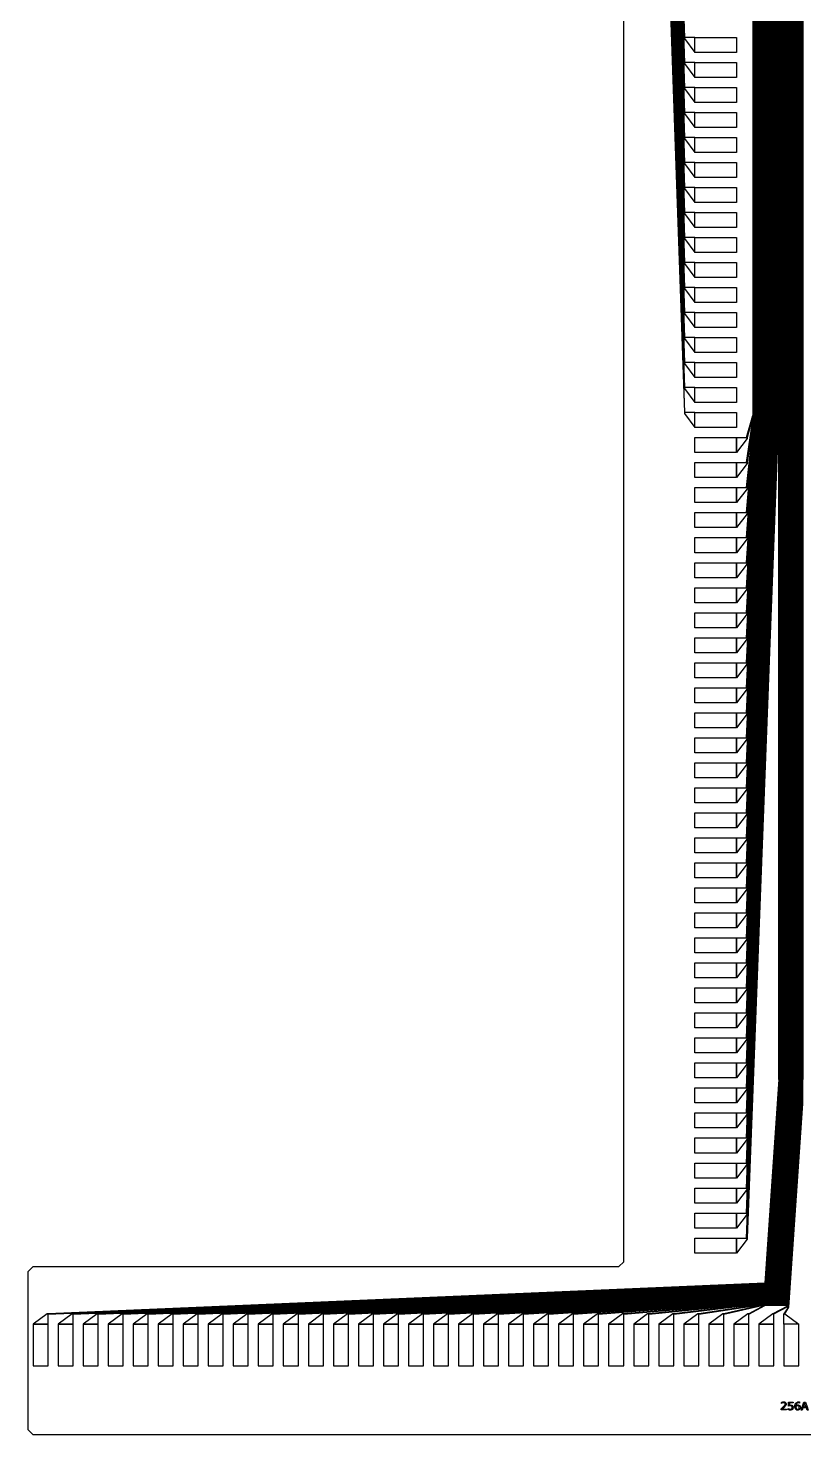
# Model space of a CAD drawing. Header units: inches. Extents: x 115980 to 170179, y 57000 to 74333.
# Drawn here: x 163880 to 167029, y 57200 to 62914 of the extents above; entities that cross this region are included whole.
import ezdxf

# ---------------------------------------------------------------- set-up
doc = ezdxf.new("R2010")
doc.units = ezdxf.units.IN
doc.header["$MEASUREMENT"] = 0
for name, color, linetype in [('metal', 221, 'Continuous'), ('nitride window', 40, 'Continuous'), ('profile', 140, 'Continuous')]:
    doc.layers.add(name, color=color, linetype=linetype)

msp = doc.modelspace()

# ---------------------------------------------------------------- linework, layer by layer
at = {"layer": 'metal'}
for points in [[(166822.2, 61340.5), (166823.8, 61340.5), (166823.8, 67943.1), (166822.2, 67943.1)], [(166825.4, 61340.5), (166827, 61340.5), (166827, 67943.1), (166825.4, 67943.1)], [(166828.6, 61340.5), (166830.2, 61340.5), (166830.2, 67943.1), (166828.6, 67943.1)], [(166831.8, 61340.5), (166833.4, 61340.5), (166833.4, 67943.1), (166831.8, 67943.1)], [(166835, 61340.5), (166836.6, 61340.5), (166836.6, 67943.1), (166835, 67943.1)], [(166838.2, 61340.5), (166839.8, 61340.5), (166839.8, 67943.1), (166838.2, 67943.1)], [(166841.4, 61340.5), (166843, 61340.5), (166843, 67943.1), (166841.4, 67943.1)], [(166844.6, 61340.5), (166846.2, 61340.5), (166846.2, 67943.1), (166844.6, 67943.1)], [(166847.8, 61340.5), (166849.4, 61340.5), (166849.4, 67943.1), (166847.8, 67943.1)], [(166851, 61340.5), (166852.6, 61340.5), (166852.6, 67943.1), (166851, 67943.1)], [(166854.2, 61340.5), (166855.8, 61340.5), (166855.8, 67943.1), (166854.2, 67943.1)], [(166857.4, 61340.5), (166859, 61340.5), (166859, 67943.1), (166857.4, 67943.1)], [(166860.6, 61340.5), (166862.2, 61340.5), (166862.2, 67943.1), (166860.6, 67943.1)], [(166863.8, 61340.5), (166865.4, 61340.5), (166865.4, 67943.1), (166863.8, 67943.1)], [(166867, 61340.5), (166868.6, 61340.5), (166868.6, 67943.1), (166867, 67943.1)], [(166870.2, 61340.5), (166871.8, 61340.5), (166871.8, 67943.1), (166870.2, 67943.1)], [(166873.4, 61340.5), (166875, 61340.5), (166875, 67943.1), (166873.4, 67943.1)], [(166876.6, 61340.5), (166878.2, 61340.5), (166878.2, 67943.1), (166876.6, 67943.1)], [(166879.8, 61340.5), (166881.4, 61340.5), (166881.4, 67943.1), (166879.8, 67943.1)], [(166883, 61340.5), (166884.6, 61340.5), (166884.6, 67943.1), (166883, 67943.1)], [(166886.2, 61340.5), (166887.8, 61340.5), (166887.8, 67943.1), (166886.2, 67943.1)], [(166889.4, 61340.5), (166891, 61340.5), (166891, 67943.1), (166889.4, 67943.1)], [(166892.6, 61340.5), (166894.2, 61340.5), (166894.2, 67943.1), (166892.6, 67943.1)], [(166895.8, 61340.5), (166897.4, 61340.5), (166897.4, 67943.1), (166895.8, 67943.1)], [(166899, 61340.5), (166900.6, 61340.5), (166900.6, 67943.1), (166899, 67943.1)], [(166902.2, 61340.5), (166903.8, 61340.5), (166903.8, 67943.1), (166902.2, 67943.1)], [(166905.4, 61340.5), (166907, 61340.5), (166907, 67943.1), (166905.4, 67943.1)], [(166908.6, 61340.5), (166910.2, 61340.5), (166910.2, 67943.1), (166908.6, 67943.1)], [(166911.8, 61340.5), (166913.4, 61340.5), (166913.4, 67943.1), (166911.8, 67943.1)], [(166915, 61340.5), (166916.6, 61340.5), (166916.6, 67943.1), (166915, 67943.1)], [(166918.2, 61340.5), (166919.8, 61340.5), (166919.8, 67943.1), (166918.2, 67943.1)], [(166921.4, 61340.5), (166923, 61340.5), (166923, 67943.1), (166921.4, 67943.1)], [(166924.6, 61340.5), (166926.2, 61340.5), (166926.2, 67943.1), (166924.6, 67943.1)], [(166929.4, 58643.1), (166927.8, 58643.1), (166927.8, 67943.1), (166929.4, 67943.1)], [(166932.6, 58643.1), (166931, 58643.1), (166931, 67943.1), (166932.6, 67943.1)], [(166935.8, 58643.1), (166934.2, 58643.1), (166934.2, 67943.1), (166935.8, 67943.1)], [(166939, 58643.1), (166937.4, 58643.1), (166937.4, 67943.1), (166939, 67943.1)], [(166942.2, 58643.1), (166940.6, 58643.1), (166940.6, 67943.1), (166942.2, 67943.1)], [(166945.4, 58643.1), (166943.8, 58643.1), (166943.8, 67943.1), (166945.4, 67943.1)], [(166948.6, 58643.1), (166947, 58643.1), (166947, 67943.1), (166948.6, 67943.1)], [(166951.8, 58643.1), (166950.2, 58643.1), (166950.2, 67943.1), (166951.8, 67943.1)], [(166955, 58643.1), (166953.4, 58643.1), (166953.4, 67943.1), (166955, 67943.1)], [(166958.2, 58643.1), (166956.6, 58643.1), (166956.6, 67943.1), (166958.2, 67943.1)], [(166961.4, 58643.1), (166959.8, 58643.1), (166959.8, 67943.1), (166961.4, 67943.1)], [(166964.6, 58643.1), (166963, 58643.1), (166963, 67943.1), (166964.6, 67943.1)], [(166967.8, 58643.1), (166966.2, 58643.1), (166966.2, 67943.1), (166967.8, 67943.1)], [(166971, 58643.1), (166969.4, 58643.1), (166969.4, 67943.1), (166971, 67943.1)], [(166974.2, 58643.1), (166972.6, 58643.1), (166972.6, 67943.1), (166974.2, 67943.1)], [(166977.4, 58643.1), (166975.8, 58643.1), (166975.8, 67943.1), (166977.4, 67943.1)], [(166980.6, 58643.1), (166979, 58643.1), (166979, 67943.1), (166980.6, 67943.1)], [(166983.8, 58643.1), (166982.2, 58643.1), (166982.2, 67943.1), (166983.8, 67943.1)], [(166987, 58643.1), (166985.4, 58643.1), (166985.4, 67943.1), (166987, 67943.1)], [(166990.2, 58643.1), (166988.6, 58643.1), (166988.6, 67943.1), (166990.2, 67943.1)], [(166993.4, 58643.1), (166991.8, 58643.1), (166991.8, 67943.1), (166993.4, 67943.1)], [(166996.6, 58643.1), (166995, 58643.1), (166995, 67943.1), (166996.6, 67943.1)], [(166999.8, 58643.1), (166998.2, 58643.1), (166998.2, 67943.1), (166999.8, 67943.1)], [(167003, 58643.1), (167001.4, 58643.1), (167001.4, 67943.1), (167003, 67943.1)], [(167006.2, 58643.1), (167004.6, 58643.1), (167004.6, 67943.1), (167006.2, 67943.1)], [(167009.4, 58643.1), (167007.8, 58643.1), (167007.8, 67943.1), (167009.4, 67943.1)], [(167012.6, 58643.1), (167011, 58643.1), (167011, 67943.1), (167012.6, 67943.1)], [(167015.8, 58643.1), (167014.2, 58643.1), (167014.2, 67943.1), (167015.8, 67943.1)], [(167019, 58643.1), (167017.4, 58643.1), (167017.4, 67943.1), (167019, 67943.1)], [(167022.2, 58643.1), (167020.6, 58643.1), (167020.6, 67943.1), (167022.2, 67943.1)], [(167025.4, 58643.1), (167023.8, 58643.1), (167023.8, 67943.1), (167025.4, 67943.1)], [(166319.5, 67843.1), (166317.9, 67843.1), (166544.6, 61352.4), (166546.8, 61352.4)], [(166322.7, 67843.1), (166321.1, 67843.1), (166544.6, 61454), (166546.8, 61454)], [(166325.9, 67843.1), (166324.3, 67843.1), (166544.6, 61555.6), (166546.8, 61555.6)], [(166544.6, 61657.2), (166546.8, 61657.2), (166329.1, 67843.1), (166327.5, 67843.1)], [(166332.3, 67843.1), (166330.7, 67843.1), (166544.6, 61758.8), (166546.8, 61758.8)], [(166544.6, 61860.4), (166546.8, 61860.4), (166335.5, 67843.1), (166333.9, 67843.1)], [(166544.6, 61962), (166546.8, 61962), (166338.7, 67843.1), (166337.1, 67843.1)], [(166341.9, 67843.1), (166340.3, 67843.1), (166544.6, 62063.6), (166546.8, 62063.6)], [(166345.1, 67843.1), (166343.5, 67843.1), (166544.6, 62165.2), (166546.8, 62165.2)], [(166348.3, 67843.1), (166346.7, 67843.1), (166544.6, 62266.8), (166546.8, 62266.8)], [(166351.5, 67843.1), (166349.9, 67843.1), (166544.6, 62368.4), (166546.8, 62368.4)], [(166544.6, 62470), (166546.8, 62470), (166354.7, 67843.1), (166353.1, 67843.1)], [(166357.9, 67843.1), (166356.3, 67843.1), (166544.6, 62571.6), (166546.8, 62571.6)], [(166544.6, 62673.2), (166546.8, 62673.2), (166361.1, 67843.1), (166359.5, 67843.1)], [(166544.6, 62774.9), (166546.8, 62774.9), (166364.3, 67843.1), (166362.7, 67843.1)], [(166367.5, 67843.1), (166365.9, 67843.1), (166544.6, 62876.5), (166546.8, 62876.5)], [(166587, 62815.5), (166587, 62876.5), (166544.6, 62876.5), (166544.6, 62872.2), (166587, 62815.5)], [(166587, 62876.5), (166756.3, 62876.5), (166756.3, 62815.5), (166587, 62815.5)], [(166587, 62713.9), (166587, 62774.9), (166544.6, 62774.9), (166544.6, 62770.6), (166587, 62713.9)], [(166587, 62774.9), (166756.3, 62774.9), (166756.3, 62713.9), (166587, 62713.9)], [(166587, 62612.3), (166587, 62673.2), (166544.6, 62673.2), (166544.6, 62669), (166587, 62612.3)], [(166587, 62673.2), (166756.3, 62673.2), (166756.3, 62612.3), (166587, 62612.3)], [(166587, 62510.7), (166587, 62571.6), (166544.6, 62571.6), (166544.6, 62567.4), (166587, 62510.7)], [(166587, 62571.6), (166756.3, 62571.6), (166756.3, 62510.7), (166587, 62510.7)], [(166587, 62409.1), (166587, 62470), (166544.6, 62470), (166544.6, 62465.8), (166587, 62409.1)], [(166587, 62470), (166756.3, 62470), (166756.3, 62409.1), (166587, 62409.1)], [(166587, 62307.5), (166587, 62368.4), (166544.6, 62368.4), (166544.6, 62364.2), (166587, 62307.5)], [(166587, 62368.4), (166756.3, 62368.4), (166756.3, 62307.5), (166587, 62307.5)], [(166587, 62205.9), (166587, 62266.8), (166544.6, 62266.8), (166544.6, 62262.6), (166587, 62205.9)], [(166587, 62266.8), (166756.3, 62266.8), (166756.3, 62205.9), (166587, 62205.9)], [(166587, 62104.3), (166587, 62165.2), (166544.6, 62165.2), (166544.6, 62161), (166587, 62104.3)], [(166587, 62165.2), (166756.3, 62165.2), (166756.3, 62104.3), (166587, 62104.3)], [(166587, 62002.7), (166587, 62063.6), (166544.6, 62063.6), (166544.6, 62059.4), (166587, 62002.7)], [(166587, 62063.6), (166756.3, 62063.6), (166756.3, 62002.7), (166587, 62002.7)], [(166587, 61901.1), (166587, 61962), (166544.6, 61962), (166544.6, 61957.8), (166587, 61901.1)], [(166587, 61962), (166756.3, 61962), (166756.3, 61901.1), (166587, 61901.1)], [(166587, 61799.5), (166587, 61860.4), (166544.6, 61860.4), (166544.6, 61856.2), (166587, 61799.5)], [(166587, 61860.4), (166756.3, 61860.4), (166756.3, 61799.5), (166587, 61799.5)], [(166587, 61697.8), (166587, 61758.8), (166544.6, 61758.8), (166544.6, 61754.6), (166587, 61697.8)], [(166587, 61758.8), (166756.3, 61758.8), (166756.3, 61697.8), (166587, 61697.8)], [(166587, 61596.2), (166587, 61657.2), (166544.6, 61657.2), (166544.6, 61653), (166587, 61596.2)], [(166587, 61657.2), (166756.3, 61657.2), (166756.3, 61596.2), (166587, 61596.2)], [(166587, 61494.6), (166587, 61555.6), (166544.6, 61555.6), (166544.6, 61551.4), (166587, 61494.6)], [(166587, 61555.6), (166756.3, 61555.6), (166756.3, 61494.6), (166587, 61494.6)], [(166587, 61393), (166587, 61454), (166544.6, 61454), (166544.6, 61449.8), (166587, 61393)], [(166587, 61454), (166756.3, 61454), (166756.3, 61393), (166587, 61393)], [(166587, 61291.4), (166587, 61352.4), (166544.6, 61352.4), (166544.6, 61348.2), (166587, 61291.4)], [(166587, 61352.4), (166756.3, 61352.4), (166756.3, 61291.4), (166587, 61291.4)], [(166889.4, 61340.5), (166891, 61340.5), (166798.7, 59117.1), (166796.5, 59117.1)], [(166798.7, 59218.7), (166796.5, 59218.7), (166886.2, 61340.5), (166887.8, 61340.5)], [(166883, 61340.5), (166884.6, 61340.5), (166798.7, 59320.3), (166796.5, 59320.3)], [(166798.7, 59421.9), (166796.5, 59421.9), (166879.8, 61340.5), (166881.4, 61340.5)], [(166798.7, 59523.5), (166796.5, 59523.5), (166876.6, 61340.5), (166878.2, 61340.5)], [(166873.4, 61340.5), (166875, 61340.5), (166798.7, 59625.1), (166796.5, 59625.1)], [(166892.6, 61340.5), (166894.2, 61340.5), (166798.7, 59015.5), (166796.5, 59015.5)], [(166895.8, 61340.5), (166897.4, 61340.5), (166798.7, 58913.9), (166796.5, 58913.9)], [(166921.4, 61340.5), (166923, 61340.5), (166798.7, 58101.1), (166796.5, 58101.1)], [(166918.2, 61340.5), (166919.8, 61340.5), (166798.7, 58202.7), (166796.5, 58202.7)], [(166899, 61340.5), (166900.6, 61340.5), (166798.7, 58812.3), (166796.5, 58812.3)], [(166798.7, 58710.7), (166796.5, 58710.7), (166902.2, 61340.5), (166903.8, 61340.5)], [(166798.7, 58609.1), (166796.5, 58609.1), (166905.4, 61340.5), (166907, 61340.5)], [(166908.6, 61340.5), (166910.2, 61340.5), (166798.7, 58507.5), (166796.5, 58507.5)], [(166798.7, 58405.9), (166796.5, 58405.9), (166911.8, 61340.5), (166913.4, 61340.5)], [(166915, 61340.5), (166916.6, 61340.5), (166798.7, 58304.3), (166796.5, 58304.3)], [(166863.8, 61340.5), (166865.4, 61340.5), (166798.7, 59929.9), (166796.5, 59929.9)], [(166798.7, 60031.5), (166796.5, 60031.5), (166860.6, 61340.5), (166862.2, 61340.5)], [(166857.4, 61340.5), (166859, 61340.5), (166798.7, 60133.1), (166796.5, 60133.1)], [(166798.7, 60234.8), (166796.5, 60234.8), (166854.2, 61340.5), (166855.8, 61340.5)], [(166798.7, 60336.4), (166796.5, 60336.4), (166851, 61340.5), (166852.6, 61340.5)], [(166847.8, 61340.5), (166849.4, 61340.5), (166798.7, 60438), (166796.5, 60438)], [(166867, 61340.5), (166868.6, 61340.5), (166798.7, 59828.3), (166796.5, 59828.3)], [(166870.2, 61340.5), (166871.8, 61340.5), (166798.7, 59726.7), (166796.5, 59726.7)], [(166844.6, 61340.5), (166846.2, 61340.5), (166798.7, 60539.6), (166796.5, 60539.6)], [(166841.4, 61340.5), (166843, 61340.5), (166798.7, 60641.2), (166796.5, 60641.2)], [(166822.2, 61340.5), (166823.8, 61340.5), (166798.7, 61250.8), (166796.5, 61250.8)], [(166798.7, 61149.2), (166796.5, 61149.2), (166825.4, 61340.5), (166827, 61340.5)], [(166798.7, 61047.6), (166796.5, 61047.6), (166828.6, 61340.5), (166830.2, 61340.5)], [(166831.8, 61340.5), (166833.4, 61340.5), (166798.7, 60946), (166796.5, 60946)], [(166798.7, 60844.4), (166796.5, 60844.4), (166835, 61340.5), (166836.6, 61340.5)], [(166838.2, 61340.5), (166839.8, 61340.5), (166798.7, 60742.8), (166796.5, 60742.8)], [(166924.6, 61340.5), (166926.2, 61340.5), (166798.7, 57999.5), (166796.5, 57999.5)], [(166587, 61250.8), (166756.3, 61250.8), (166756.3, 61189.8), (166587, 61189.8)], [(166756.3, 61189.8), (166756.3, 61250.8), (166798.7, 61250.8), (166798.7, 61246.6), (166756.3, 61189.8)], [(166587, 61149.2), (166756.3, 61149.2), (166756.3, 61088.2), (166587, 61088.2)], [(166756.3, 61088.2), (166756.3, 61149.2), (166798.7, 61149.2), (166798.7, 61145), (166756.3, 61088.2)], [(166587, 61047.6), (166756.3, 61047.6), (166756.3, 60986.6), (166587, 60986.6)], [(166756.3, 60986.6), (166756.3, 61047.6), (166798.7, 61047.6), (166798.7, 61043.3), (166756.3, 60986.6)], [(166587, 60946), (166756.3, 60946), (166756.3, 60885), (166587, 60885)], [(166756.3, 60885), (166756.3, 60946), (166798.7, 60946), (166798.7, 60941.7), (166756.3, 60885)], [(166587, 60844.4), (166756.3, 60844.4), (166756.3, 60783.4), (166587, 60783.4)], [(166756.3, 60783.4), (166756.3, 60844.4), (166798.7, 60844.4), (166798.7, 60840.1), (166756.3, 60783.4)], [(166587, 60742.8), (166756.3, 60742.8), (166756.3, 60681.8), (166587, 60681.8)], [(166756.3, 60681.8), (166756.3, 60742.8), (166798.7, 60742.8), (166798.7, 60738.5), (166756.3, 60681.8)], [(166587, 60641.2), (166756.3, 60641.2), (166756.3, 60580.2), (166587, 60580.2)], [(166756.3, 60580.2), (166756.3, 60641.2), (166798.7, 60641.2), (166798.7, 60636.9), (166756.3, 60580.2)], [(166587, 60539.6), (166756.3, 60539.6), (166756.3, 60478.6), (166587, 60478.6)], [(166756.3, 60478.6), (166756.3, 60539.6), (166798.7, 60539.6), (166798.7, 60535.3), (166756.3, 60478.6)], [(166587, 60438), (166756.3, 60438), (166756.3, 60377), (166587, 60377)], [(166756.3, 60377), (166756.3, 60438), (166798.7, 60438), (166798.7, 60433.7), (166756.3, 60377)], [(166587, 60336.4), (166756.3, 60336.4), (166756.3, 60275.4), (166587, 60275.4)], [(166756.3, 60275.4), (166756.3, 60336.4), (166798.7, 60336.4), (166798.7, 60332.1), (166756.3, 60275.4)], [(166587, 60234.8), (166756.3, 60234.8), (166756.3, 60173.8), (166587, 60173.8)], [(166756.3, 60173.8), (166756.3, 60234.8), (166798.7, 60234.8), (166798.7, 60230.5), (166756.3, 60173.8)], [(166587, 60133.1), (166756.3, 60133.1), (166756.3, 60072.2), (166587, 60072.2)], [(166756.3, 60072.2), (166756.3, 60133.1), (166798.7, 60133.1), (166798.7, 60128.9), (166756.3, 60072.2)], [(166587, 60031.5), (166756.3, 60031.5), (166756.3, 59970.6), (166587, 59970.6)], [(166756.3, 59970.6), (166756.3, 60031.5), (166798.7, 60031.5), (166798.7, 60027.3), (166756.3, 59970.6)], [(166587, 59929.9), (166756.3, 59929.9), (166756.3, 59869), (166587, 59869)], [(166756.3, 59869), (166756.3, 59929.9), (166798.7, 59929.9), (166798.7, 59925.7), (166756.3, 59869)], [(166587, 59828.3), (166756.3, 59828.3), (166756.3, 59767.4), (166587, 59767.4)], [(166756.3, 59767.4), (166756.3, 59828.3), (166798.7, 59828.3), (166798.7, 59824.1), (166756.3, 59767.4)], [(166587, 59726.7), (166756.3, 59726.7), (166756.3, 59665.8), (166587, 59665.8)], [(166756.3, 59665.8), (166756.3, 59726.7), (166798.7, 59726.7), (166798.7, 59722.5), (166756.3, 59665.8)], [(166587, 59625.1), (166756.3, 59625.1), (166756.3, 59564.2), (166587, 59564.2)], [(166756.3, 59564.2), (166756.3, 59625.1), (166798.7, 59625.1), (166798.7, 59620.9), (166756.3, 59564.2)], [(166587, 59523.5), (166756.3, 59523.5), (166756.3, 59462.6), (166587, 59462.6)], [(166756.3, 59462.6), (166756.3, 59523.5), (166798.7, 59523.5), (166798.7, 59519.3), (166756.3, 59462.6)], [(166587, 59421.9), (166756.3, 59421.9), (166756.3, 59361), (166587, 59361)], [(166756.3, 59361), (166756.3, 59421.9), (166798.7, 59421.9), (166798.7, 59417.7), (166756.3, 59361)], [(166587, 59320.3), (166756.3, 59320.3), (166756.3, 59259.4), (166587, 59259.4)], [(166756.3, 59259.4), (166756.3, 59320.3), (166798.7, 59320.3), (166798.7, 59316.1), (166756.3, 59259.4)], [(166587, 59218.7), (166756.3, 59218.7), (166756.3, 59157.7), (166587, 59157.7)], [(166756.3, 59157.7), (166756.3, 59218.7), (166798.7, 59218.7), (166798.7, 59214.5), (166756.3, 59157.7)], [(166587, 59117.1), (166756.3, 59117.1), (166756.3, 59056.1), (166587, 59056.1)], [(166756.3, 59056.1), (166756.3, 59117.1), (166798.7, 59117.1), (166798.7, 59112.9), (166756.3, 59056.1)], [(166587, 59015.5), (166756.3, 59015.5), (166756.3, 58954.5), (166587, 58954.5)], [(166756.3, 58954.5), (166756.3, 59015.5), (166798.7, 59015.5), (166798.7, 59011.3), (166756.3, 58954.5)], [(166587, 58913.9), (166756.3, 58913.9), (166756.3, 58852.9), (166587, 58852.9)], [(166756.3, 58852.9), (166756.3, 58913.9), (166798.7, 58913.9), (166798.7, 58909.7), (166756.3, 58852.9)], [(166587, 58812.3), (166756.3, 58812.3), (166756.3, 58751.3), (166587, 58751.3)], [(166756.3, 58751.3), (166756.3, 58812.3), (166798.7, 58812.3), (166798.7, 58808.1), (166756.3, 58751.3)], [(166587, 58710.7), (166756.3, 58710.7), (166756.3, 58649.7), (166587, 58649.7)], [(166756.3, 58649.7), (166756.3, 58710.7), (166798.7, 58710.7), (166798.7, 58706.5), (166756.3, 58649.7)], [(166870.4, 57816), (166870.4, 57814.4), (166872, 57814.4), (166929.4, 58641.5), (166929.4, 58643.1), (166927.8, 58643.1), (166870.4, 57816)], [(166875.2, 57811.2), (166870.4, 57811.2), (166870.4, 57812.8), (166873.6, 57812.8), (166931, 58639.9), (166931, 58643.1), (166932.6, 58643.1), (166932.6, 58638.3)], [(166876.8, 57809.6), (166870.4, 57809.6), (166870.4, 57808), (166878.4, 57808), (166935.8, 58635.1), (166935.8, 58643.1), (166934.2, 58643.1), (166934.2, 58636.7)], [(166881.6, 57804.8), (166870.4, 57804.8), (166870.4, 57806.4), (166880, 57806.4), (166937.4, 58633.5), (166937.4, 58643.1), (166939, 58643.1), (166939, 58631.9)], [(166884.8, 57801.6), (166870.4, 57801.6), (166870.4, 57803.2), (166883.2, 57803.2), (166940.6, 58630.3), (166940.6, 58643.1), (166942.2, 58643.1), (166942.2, 58628.7)], [(166886.4, 57800), (166870.4, 57800), (166870.4, 57798.4), (166888, 57798.4), (166945.4, 58625.5), (166945.4, 58643.1), (166943.8, 58643.1), (166943.8, 58627.1)], [(166891.2, 57795.2), (166870.4, 57795.2), (166870.4, 57796.8), (166889.6, 57796.8), (166947, 58623.9), (166947, 58643.1), (166948.6, 58643.1), (166948.6, 58622.3)], [(166894.4, 57792), (166870.4, 57792), (166870.4, 57793.6), (166892.8, 57793.6), (166950.2, 58620.7), (166950.2, 58643.1), (166951.8, 58643.1), (166951.8, 58619.1)], [(166896, 57790.4), (166870.4, 57790.4), (166870.4, 57788.8), (166897.6, 57788.8), (166955, 58615.9), (166955, 58643.1), (166953.4, 58643.1), (166953.4, 58617.5)], [(166900.8, 57785.6), (166870.4, 57785.6), (166870.4, 57787.2), (166899.2, 57787.2), (166956.6, 58614.3), (166956.6, 58643.1), (166958.2, 58643.1), (166958.2, 58612.7)], [(166904, 57782.4), (166870.4, 57782.4), (166870.4, 57784), (166902.4, 57784), (166959.8, 58611.1), (166959.8, 58643.1), (166961.4, 58643.1), (166961.4, 58609.5)], [(166905.6, 57780.8), (166870.4, 57780.8), (166870.4, 57779.2), (166907.2, 57779.2), (166964.6, 58606.3), (166964.6, 58643.1), (166963, 58643.1), (166963, 58607.9)], [(166910.4, 57776), (166870.4, 57776), (166870.4, 57777.6), (166908.8, 57777.6), (166966.2, 58604.7), (166966.2, 58643.1), (166967.8, 58643.1), (166967.8, 58603.1)], [(166913.6, 57772.8), (166870.4, 57772.8), (166870.4, 57774.4), (166912, 57774.4), (166969.4, 58601.5), (166969.4, 58643.1), (166971, 58643.1), (166971, 58599.9)], [(166915.2, 57771.2), (166870.4, 57771.2), (166870.4, 57769.6), (166916.8, 57769.6), (166974.2, 58596.7), (166974.2, 58643.1), (166972.6, 58643.1), (166972.6, 58598.3)], [(166920, 57766.4), (166870.4, 57766.4), (166870.4, 57768), (166918.4, 57768), (166975.8, 58595.1), (166975.8, 58643.1), (166977.4, 58643.1), (166977.4, 58593.5)], [(166923.2, 57763.2), (166870.4, 57763.2), (166870.4, 57764.8), (166921.6, 57764.8), (166979, 58591.9), (166979, 58643.1), (166980.6, 58643.1), (166980.6, 58590.3)], [(166924.8, 57761.6), (166870.4, 57761.6), (166870.4, 57760), (166926.4, 57760), (166983.8, 58587.1), (166983.8, 58643.1), (166982.2, 58643.1), (166982.2, 58588.7)], [(166929.6, 57756.8), (166870.4, 57756.8), (166870.4, 57758.4), (166928, 57758.4), (166985.4, 58585.5), (166985.4, 58643.1), (166987, 58643.1), (166987, 58583.9)], [(166932.8, 57753.6), (166870.4, 57753.6), (166870.4, 57755.2), (166931.2, 57755.2), (166988.6, 58582.3), (166988.6, 58643.1), (166990.2, 58643.1), (166990.2, 58580.7)], [(166934.4, 57752), (166870.4, 57752), (166870.4, 57750.4), (166936, 57750.4), (166993.4, 58577.5), (166993.4, 58643.1), (166991.8, 58643.1), (166991.8, 58579.1)], [(166939.2, 57747.2), (166870.4, 57747.2), (166870.4, 57748.8), (166937.6, 57748.8), (166995, 58575.9), (166995, 58643.1), (166996.6, 58643.1), (166996.6, 58574.3)], [(166942.4, 57744), (166870.4, 57744), (166870.4, 57745.6), (166940.8, 57745.6), (166998.2, 58572.7), (166998.2, 58643.1), (166999.8, 58643.1), (166999.8, 58571.1)], [(166944, 57742.4), (166870.4, 57742.4), (166870.4, 57740.8), (166945.6, 57740.8), (167003, 58567.9), (167003, 58643.1), (167001.4, 58643.1), (167001.4, 58569.5)], [(166948.8, 57737.6), (166870.4, 57737.6), (166870.4, 57739.2), (166947.2, 57739.2), (167004.6, 58566.3), (167004.6, 58643.1), (167006.2, 58643.1), (167006.2, 58564.7)], [(166952, 57734.4), (166870.4, 57734.4), (166870.4, 57736), (166950.4, 57736), (167007.8, 58563.1), (167007.8, 58643.1), (167009.4, 58643.1), (167009.4, 58561.5)], [(166955.2, 57731.2), (166870.4, 57731.2), (166870.4, 57732.8), (166953.6, 57732.8), (167011, 58559.9), (167011, 58643.1), (167012.6, 58643.1), (167012.6, 58558.3)], [(166956.8, 57729.6), (166870.4, 57729.6), (166870.4, 57728), (166958.4, 57728), (167015.8, 58555.1), (167015.8, 58643.1), (167014.2, 58643.1), (167014.2, 58556.7)], [(166961.6, 57724.8), (166870.4, 57724.8), (166870.4, 57726.4), (166960, 57726.4), (167017.4, 58553.5), (167017.4, 58643.1), (167019, 58643.1), (167019, 58551.9)], [(166963.2, 57723.2), (166964.8, 57721.6), (167022.2, 58548.7), (167022.2, 58643.1), (167020.6, 58643.1), (167020.6, 58550.3)], [(166966.4, 57720), (166968, 57718.4), (167025.4, 58545.5), (167025.4, 58643.1), (167023.8, 58643.1), (167023.8, 58547.1)], [(166587, 58609.1), (166756.3, 58609.1), (166756.3, 58548.1), (166587, 58548.1)], [(166756.3, 58548.1), (166756.3, 58609.1), (166798.7, 58609.1), (166798.7, 58604.9), (166756.3, 58548.1)], [(166587, 58507.5), (166756.3, 58507.5), (166756.3, 58446.5), (166587, 58446.5)], [(166756.3, 58446.5), (166756.3, 58507.5), (166798.7, 58507.5), (166798.7, 58503.2), (166756.3, 58446.5)], [(166587, 58405.9), (166756.3, 58405.9), (166756.3, 58344.9), (166587, 58344.9)], [(166756.3, 58344.9), (166756.3, 58405.9), (166798.7, 58405.9), (166798.7, 58401.6), (166756.3, 58344.9)], [(166587, 58304.3), (166756.3, 58304.3), (166756.3, 58243.3), (166587, 58243.3)], [(166756.3, 58243.3), (166756.3, 58304.3), (166798.7, 58304.3), (166798.7, 58300), (166756.3, 58243.3)], [(166587, 58202.7), (166756.3, 58202.7), (166756.3, 58141.7), (166587, 58141.7)], [(166756.3, 58141.7), (166756.3, 58202.7), (166798.7, 58202.7), (166798.7, 58198.4), (166756.3, 58141.7)], [(166587, 58101.1), (166756.3, 58101.1), (166756.3, 58040.1), (166587, 58040.1)], [(166756.3, 58040.1), (166756.3, 58101.1), (166798.7, 58101.1), (166798.7, 58096.8), (166756.3, 58040.1)], [(166587, 57999.5), (166756.3, 57999.5), (166756.3, 57938.5), (166587, 57938.5)], [(166756.3, 57938.5), (166756.3, 57999.5), (166798.7, 57999.5), (166798.7, 57995.2), (166756.3, 57938.5)], [(166870.4, 57814.4), (166870.4, 57816), (163961, 57691.7), (163961, 57689.6)], [(166870.4, 57811.2), (166870.4, 57812.8), (164062.6, 57691.7), (164062.6, 57689.6)], [(166870.4, 57808), (166870.4, 57809.6), (164164.2, 57691.7), (164164.2, 57689.6)], [(164265.8, 57691.7), (164265.8, 57689.6), (166870.4, 57804.8), (166870.4, 57806.4)], [(166870.4, 57801.6), (166870.4, 57803.2), (164367.4, 57691.7), (164367.4, 57689.6)], [(164469, 57691.7), (164469, 57689.6), (166870.4, 57798.4), (166870.4, 57800)], [(164570.6, 57691.7), (164570.6, 57689.6), (166870.4, 57795.2), (166870.4, 57796.8)], [(166870.4, 57792), (166870.4, 57793.6), (164672.2, 57691.7), (164672.2, 57689.6)], [(166870.4, 57788.8), (166870.4, 57790.4), (164773.8, 57691.7), (164773.8, 57689.6)], [(166870.4, 57785.6), (166870.4, 57787.2), (164875.4, 57691.7), (164875.4, 57689.6)], [(166870.4, 57782.4), (166870.4, 57784), (164977, 57691.7), (164977, 57689.6)], [(165078.6, 57691.7), (165078.6, 57689.6), (166870.4, 57779.2), (166870.4, 57780.8)], [(166870.4, 57776), (166870.4, 57777.6), (165180.2, 57691.7), (165180.2, 57689.6)], [(165281.8, 57691.7), (165281.8, 57689.6), (166870.4, 57772.8), (166870.4, 57774.4)], [(165383.4, 57691.7), (165383.4, 57689.6), (166870.4, 57769.6), (166870.4, 57771.2)], [(166870.4, 57766.4), (166870.4, 57768), (165485, 57691.7), (165485, 57689.6)], [(166870.4, 57763.2), (166870.4, 57764.8), (165586.6, 57691.7), (165586.6, 57689.6)], [(166870.4, 57760), (166870.4, 57761.6), (165688.2, 57691.7), (165688.2, 57689.6)], [(166870.4, 57756.8), (166870.4, 57758.4), (165789.8, 57691.7), (165789.8, 57689.6)], [(165891.4, 57691.7), (165891.4, 57689.6), (166870.4, 57753.6), (166870.4, 57755.2)], [(166870.4, 57750.4), (166870.4, 57752), (165993, 57691.7), (165993, 57689.6)], [(166094.6, 57691.7), (166094.6, 57689.6), (166870.4, 57747.2), (166870.4, 57748.8)], [(166196.3, 57691.7), (166196.3, 57689.6), (166870.4, 57744), (166870.4, 57745.6)], [(166870.4, 57740.8), (166870.4, 57742.4), (166297.9, 57691.7), (166297.9, 57689.6)], [(166870.4, 57737.6), (166870.4, 57739.2), (166399.5, 57691.7), (166399.5, 57689.6)], [(166870.4, 57734.4), (166870.4, 57736), (166501.1, 57691.7), (166501.1, 57689.6)], [(166870.4, 57731.2), (166870.4, 57732.8), (166602.7, 57691.7), (166602.7, 57689.6)], [(166704.3, 57691.7), (166704.3, 57689.6), (166870.4, 57728), (166870.4, 57729.6)], [(166870.4, 57724.8), (166870.4, 57726.4), (166805.9, 57691.7), (166805.9, 57689.6)], [(166903.2, 57691.7), (166907.5, 57691.7), (166964.8, 57721.6), (166963.2, 57723.2)], [(166952.4, 57691.7), (166968, 57718.4), (166966.4, 57720), (166948.1, 57691.7)], [(163900, 57649.3), (163961, 57649.3), (163961, 57691.7), (163956.7, 57691.7), (163900, 57649.3)], [(164001.6, 57649.3), (164062.6, 57649.3), (164062.6, 57691.7), (164058.3, 57691.7), (164001.6, 57649.3)], [(164103.2, 57649.3), (164164.2, 57649.3), (164164.2, 57691.7), (164159.9, 57691.7), (164103.2, 57649.3)], [(164204.8, 57649.3), (164265.8, 57649.3), (164265.8, 57691.7), (164261.5, 57691.7), (164204.8, 57649.3)], [(164306.4, 57649.3), (164367.4, 57649.3), (164367.4, 57691.7), (164363.1, 57691.7), (164306.4, 57649.3)], [(164408, 57649.3), (164469, 57649.3), (164469, 57691.7), (164464.7, 57691.7), (164408, 57649.3)], [(164509.6, 57649.3), (164570.6, 57649.3), (164570.6, 57691.7), (164566.4, 57691.7), (164509.6, 57649.3)], [(164611.2, 57649.3), (164672.2, 57649.3), (164672.2, 57691.7), (164668, 57691.7), (164611.2, 57649.3)], [(164712.8, 57649.3), (164773.8, 57649.3), (164773.8, 57691.7), (164769.6, 57691.7), (164712.8, 57649.3)], [(164814.4, 57649.3), (164875.4, 57649.3), (164875.4, 57691.7), (164871.2, 57691.7), (164814.4, 57649.3)], [(164916, 57649.3), (164977, 57649.3), (164977, 57691.7), (164972.8, 57691.7), (164916, 57649.3)], [(165017.6, 57649.3), (165078.6, 57649.3), (165078.6, 57691.7), (165074.4, 57691.7), (165017.6, 57649.3)], [(165119.2, 57649.3), (165180.2, 57649.3), (165180.2, 57691.7), (165176, 57691.7), (165119.2, 57649.3)], [(165220.9, 57649.3), (165281.8, 57649.3), (165281.8, 57691.7), (165277.6, 57691.7), (165220.9, 57649.3)], [(165322.5, 57649.3), (165383.4, 57649.3), (165383.4, 57691.7), (165379.2, 57691.7), (165322.5, 57649.3)], [(165424.1, 57649.3), (165485, 57649.3), (165485, 57691.7), (165480.8, 57691.7), (165424.1, 57649.3)], [(165525.7, 57649.3), (165586.6, 57649.3), (165586.6, 57691.7), (165582.4, 57691.7), (165525.7, 57649.3)], [(165627.3, 57649.3), (165688.2, 57649.3), (165688.2, 57691.7), (165684, 57691.7), (165627.3, 57649.3)], [(165728.9, 57649.3), (165789.8, 57649.3), (165789.8, 57691.7), (165785.6, 57691.7), (165728.9, 57649.3)], [(165830.5, 57649.3), (165891.4, 57649.3), (165891.4, 57691.7), (165887.2, 57691.7), (165830.5, 57649.3)], [(165932.1, 57649.3), (165993, 57649.3), (165993, 57691.7), (165988.8, 57691.7), (165932.1, 57649.3)], [(166033.7, 57649.3), (166094.6, 57649.3), (166094.6, 57691.7), (166090.4, 57691.7), (166033.7, 57649.3)], [(166135.3, 57649.3), (166196.3, 57649.3), (166196.3, 57691.7), (166192, 57691.7), (166135.3, 57649.3)], [(166236.9, 57649.3), (166297.9, 57649.3), (166297.9, 57691.7), (166293.6, 57691.7), (166236.9, 57649.3)], [(166338.5, 57649.3), (166399.5, 57649.3), (166399.5, 57691.7), (166395.2, 57691.7), (166338.5, 57649.3)], [(166440.1, 57649.3), (166501.1, 57649.3), (166501.1, 57691.7), (166496.8, 57691.7), (166440.1, 57649.3)], [(166541.7, 57649.3), (166602.7, 57649.3), (166602.7, 57691.7), (166598.4, 57691.7), (166541.7, 57649.3)], [(166643.3, 57649.3), (166704.3, 57649.3), (166704.3, 57691.7), (166700, 57691.7), (166643.3, 57649.3)], [(166744.9, 57649.3), (166805.9, 57649.3), (166805.9, 57691.7), (166801.6, 57691.7), (166744.9, 57649.3)], [(166846.5, 57649.3), (166907.5, 57649.3), (166907.5, 57691.7), (166903.2, 57691.7), (166846.5, 57649.3)], [(167009.1, 57649.3), (166948.1, 57649.3), (166948.1, 57691.7), (166952.4, 57691.7), (167009.1, 57649.3)], [(163961, 57480), (163961, 57649.3), (163900, 57649.3), (163900, 57480)], [(164062.6, 57480), (164062.6, 57649.3), (164001.6, 57649.3), (164001.6, 57480)], [(164164.2, 57480), (164164.2, 57649.3), (164103.2, 57649.3), (164103.2, 57480)], [(164265.8, 57480), (164265.8, 57649.3), (164204.8, 57649.3), (164204.8, 57480)], [(164367.4, 57480), (164367.4, 57649.3), (164306.4, 57649.3), (164306.4, 57480)], [(164469, 57480), (164469, 57649.3), (164408, 57649.3), (164408, 57480)], [(164570.6, 57480), (164570.6, 57649.3), (164509.6, 57649.3), (164509.6, 57480)], [(164672.2, 57480), (164672.2, 57649.3), (164611.2, 57649.3), (164611.2, 57480)], [(164773.8, 57480), (164773.8, 57649.3), (164712.8, 57649.3), (164712.8, 57480)], [(164875.4, 57480), (164875.4, 57649.3), (164814.4, 57649.3), (164814.4, 57480)], [(164977, 57480), (164977, 57649.3), (164916, 57649.3), (164916, 57480)], [(165078.6, 57480), (165078.6, 57649.3), (165017.6, 57649.3), (165017.6, 57480)], [(165180.2, 57480), (165180.2, 57649.3), (165119.2, 57649.3), (165119.2, 57480)], [(165281.8, 57480), (165281.8, 57649.3), (165220.9, 57649.3), (165220.9, 57480)], [(165383.4, 57480), (165383.4, 57649.3), (165322.5, 57649.3), (165322.5, 57480)], [(165485, 57480), (165485, 57649.3), (165424.1, 57649.3), (165424.1, 57480)], [(165586.6, 57480), (165586.6, 57649.3), (165525.7, 57649.3), (165525.7, 57480)], [(165688.2, 57480), (165688.2, 57649.3), (165627.3, 57649.3), (165627.3, 57480)], [(165789.8, 57480), (165789.8, 57649.3), (165728.9, 57649.3), (165728.9, 57480)], [(165891.4, 57480), (165891.4, 57649.3), (165830.5, 57649.3), (165830.5, 57480)], [(165993, 57480), (165993, 57649.3), (165932.1, 57649.3), (165932.1, 57480)], [(166094.6, 57480), (166094.6, 57649.3), (166033.7, 57649.3), (166033.7, 57480)], [(166196.3, 57480), (166196.3, 57649.3), (166135.3, 57649.3), (166135.3, 57480)], [(166297.9, 57480), (166297.9, 57649.3), (166236.9, 57649.3), (166236.9, 57480)], [(166399.5, 57480), (166399.5, 57649.3), (166338.5, 57649.3), (166338.5, 57480)], [(166501.1, 57480), (166501.1, 57649.3), (166440.1, 57649.3), (166440.1, 57480)], [(166602.7, 57480), (166602.7, 57649.3), (166541.7, 57649.3), (166541.7, 57480)], [(166704.3, 57480), (166704.3, 57649.3), (166643.3, 57649.3), (166643.3, 57480)], [(166805.9, 57480), (166805.9, 57649.3), (166744.9, 57649.3), (166744.9, 57480)], [(166907.5, 57480), (166907.5, 57649.3), (166846.5, 57649.3), (166846.5, 57480)], [(167009.1, 57480), (167009.1, 57649.3), (166948.1, 57649.3), (166948.1, 57480)], [(166938, 57327.5), (166938.1, 57331.9), (166939.8, 57332.6), (166942.5, 57333.4), (166944.3, 57333.8), (166946.7, 57334), (166948.8, 57333.8), (166951.2, 57333.5), (166952.9, 57332.9), (166954.2, 57332), (166955.5, 57330.9), (166956.6, 57329.5), (166957.3, 57327.7), (166957.5, 57326), (166957.5, 57324.1), (166957.2, 57321.6), (166956.1, 57319.3), (166954.1, 57316.2), (166951.7, 57313.7), (166947.6, 57310), (166941.9, 57305), (166958.8, 57305), (166959, 57301.2), (166937.2, 57301.2), (166937.2, 57305.8), (166943.2, 57310.8), (166949.9, 57317.4), (166952.1, 57320.6), (166953.3, 57323.4), (166953.2, 57326.5), (166952.2, 57328), (166950.6, 57329.5), (166948.4, 57330.1), (166946, 57330.1), (166943.7, 57329.7), (166940.5, 57328.6), (166938.4, 57327.5), (166938.3, 57327.4)], [(166986.5, 57333.2), (166986.4, 57329.5), (166971.4, 57329.5), (166971.3, 57320.9), (166972.8, 57321), (166975.4, 57321.1), (166978.2, 57321), (166981, 57320.3), (166983.5, 57319), (166985.2, 57317.2), (166986.1, 57315.3), (166986.5, 57313.6), (166986.6, 57311.7), (166986.7, 57310.3), (166986.3, 57308.3), (166985.1, 57305.6), (166984.2, 57304.4), (166982.9, 57303.1), (166981, 57301.8), (166978.8, 57301.1), (166976.7, 57300.7), (166973.4, 57300.7), (166971.4, 57300.9), (166968.9, 57301.4), (166965.8, 57302.5), (166965.8, 57307.1), (166966.1, 57307.1), (166967.5, 57306.2), (166969.1, 57305.6), (166971.1, 57304.8), (166973.4, 57304.4), (166975.7, 57304.3), (166977.4, 57304.6), (166978.9, 57305.1), (166980.5, 57306.3), (166981.5, 57307.8), (166982.2, 57309.7), (166982.3, 57311.4), (166982.2, 57312.8), (166981.8, 57314.1), (166981.1, 57315.2), (166980.4, 57316), (166979, 57316.8), (166977.4, 57317.3), (166975.3, 57317.5), (166973.5, 57317.6), (166971.5, 57317.5), (166970, 57317.3), (166967.2, 57316.8), (166967.1, 57333.3)], [(167012.3, 57333.4), (167012.4, 57329.1), (167009.8, 57330), (167007.6, 57330.2), (167005.3, 57329.9), (167002.1, 57328.6), (167000.4, 57327.3), (166999, 57324.9), (166997.9, 57322.2), (166997.5, 57319.4), (166999.2, 57320.3), (167001.5, 57321.2), (167004.4, 57321.7), (167006.7, 57321.7), (167009.5, 57321), (167011.9, 57319.6), (167013.8, 57317.8), (167015.1, 57315.5), (167015.5, 57313.1), (167015.6, 57310), (167014.7, 57306.7), (167013.1, 57304.4), (167011.5, 57303), (167009, 57301.4), (167006.2, 57300.6), (167003.9, 57300.6), (167001.2, 57300.8), (166997.3, 57302.8), (166995.1, 57305.3), (166993.6, 57308.9), (166993, 57311.9), (166992.8, 57315), (166997.3, 57316.3), (166997.4, 57312), (166998.1, 57309), (166999.4, 57306), (167002.3, 57304.5), (167004.8, 57304.4), (167007.8, 57305), (167009.8, 57306.6), (167011, 57309.6), (167010.9, 57312.7), (167010.4, 57315), (167008.8, 57317.1), (167006.1, 57318), (167002.7, 57318), (166999.2, 57317.2), (166998, 57316.8), (166997.3, 57316.4), (166992.8, 57315.1), (166992.8, 57315.4), (166992.8, 57315.6), (166992.9, 57319), (166993.6, 57322.7), (166994.5, 57325.4), (166995.8, 57327.8), (166997.7, 57330.2), (167000.5, 57332), (167003.2, 57333.3), (167005.6, 57333.7), (167007.3, 57333.9), (167008.8, 57333.9), (167010.5, 57333.8), (167011.7, 57333.6)], [(167022.6, 57300.6), (167018.2, 57300.7), (167029.8, 57332.5), (167035.7, 57332.5), (167042.5, 57313.5), (167038.1, 57313.3), (167032.5, 57328.9), (167027, 57313.3), (167038.2, 57313.3), (167042.5, 57313.4), (167047.2, 57300.6), (167042.6, 57300.6), (167039.5, 57309.5), (167025.6, 57309.5)]]:
    msp.add_lwpolyline(points, close=True, dxfattribs=at)
at = {"layer": 'nitride window'}
for points in [[(166587, 62876.5), (166756.3, 62876.5), (166756.3, 62815.5), (166587, 62815.5)], [(166587, 62774.9), (166756.3, 62774.9), (166756.3, 62713.9), (166587, 62713.9)], [(166587, 62673.2), (166756.3, 62673.2), (166756.3, 62612.3), (166587, 62612.3)], [(166587, 62571.6), (166756.3, 62571.6), (166756.3, 62510.7), (166587, 62510.7)], [(166587, 62470), (166756.3, 62470), (166756.3, 62409.1), (166587, 62409.1)], [(166587, 62368.4), (166756.3, 62368.4), (166756.3, 62307.5), (166587, 62307.5)], [(166587, 62266.8), (166756.3, 62266.8), (166756.3, 62205.9), (166587, 62205.9)], [(166587, 62165.2), (166756.3, 62165.2), (166756.3, 62104.3), (166587, 62104.3)], [(166587, 62063.6), (166756.3, 62063.6), (166756.3, 62002.7), (166587, 62002.7)], [(166587, 61962), (166756.3, 61962), (166756.3, 61901.1), (166587, 61901.1)], [(166587, 61860.4), (166756.3, 61860.4), (166756.3, 61799.5), (166587, 61799.5)], [(166587, 61758.8), (166756.3, 61758.8), (166756.3, 61697.8), (166587, 61697.8)], [(166587, 61657.2), (166756.3, 61657.2), (166756.3, 61596.2), (166587, 61596.2)], [(166587, 61555.6), (166756.3, 61555.6), (166756.3, 61494.6), (166587, 61494.6)], [(166587, 61454), (166756.3, 61454), (166756.3, 61393), (166587, 61393)], [(166587, 61352.4), (166756.3, 61352.4), (166756.3, 61291.4), (166587, 61291.4)], [(166587, 61250.8), (166756.3, 61250.8), (166756.3, 61189.8), (166587, 61189.8)], [(166587, 61149.2), (166756.3, 61149.2), (166756.3, 61088.2), (166587, 61088.2)], [(166587, 61047.6), (166756.3, 61047.6), (166756.3, 60986.6), (166587, 60986.6)], [(166587, 60946), (166756.3, 60946), (166756.3, 60885), (166587, 60885)], [(166587, 60844.4), (166756.3, 60844.4), (166756.3, 60783.4), (166587, 60783.4)], [(166587, 60742.8), (166756.3, 60742.8), (166756.3, 60681.8), (166587, 60681.8)], [(166587, 60641.2), (166756.3, 60641.2), (166756.3, 60580.2), (166587, 60580.2)], [(166587, 60539.6), (166756.3, 60539.6), (166756.3, 60478.6), (166587, 60478.6)], [(166587, 60438), (166756.3, 60438), (166756.3, 60377), (166587, 60377)], [(166587, 60336.4), (166756.3, 60336.4), (166756.3, 60275.4), (166587, 60275.4)], [(166587, 60234.8), (166756.3, 60234.8), (166756.3, 60173.8), (166587, 60173.8)], [(166587, 60133.1), (166756.3, 60133.1), (166756.3, 60072.2), (166587, 60072.2)], [(166587, 60031.5), (166756.3, 60031.5), (166756.3, 59970.6), (166587, 59970.6)], [(166587, 59929.9), (166756.3, 59929.9), (166756.3, 59869), (166587, 59869)], [(166587, 59828.3), (166756.3, 59828.3), (166756.3, 59767.4), (166587, 59767.4)], [(166587, 59726.7), (166756.3, 59726.7), (166756.3, 59665.8), (166587, 59665.8)], [(166587, 59625.1), (166756.3, 59625.1), (166756.3, 59564.2), (166587, 59564.2)], [(166587, 59523.5), (166756.3, 59523.5), (166756.3, 59462.6), (166587, 59462.6)], [(166587, 59421.9), (166756.3, 59421.9), (166756.3, 59361), (166587, 59361)], [(166587, 59320.3), (166756.3, 59320.3), (166756.3, 59259.4), (166587, 59259.4)], [(166587, 59218.7), (166756.3, 59218.7), (166756.3, 59157.7), (166587, 59157.7)], [(166587, 59117.1), (166756.3, 59117.1), (166756.3, 59056.1), (166587, 59056.1)], [(166587, 59015.5), (166756.3, 59015.5), (166756.3, 58954.5), (166587, 58954.5)], [(166587, 58913.9), (166756.3, 58913.9), (166756.3, 58852.9), (166587, 58852.9)], [(166587, 58812.3), (166756.3, 58812.3), (166756.3, 58751.3), (166587, 58751.3)], [(166587, 58710.7), (166756.3, 58710.7), (166756.3, 58649.7), (166587, 58649.7)], [(166587, 58609.1), (166756.3, 58609.1), (166756.3, 58548.1), (166587, 58548.1)], [(166587, 58507.5), (166756.3, 58507.5), (166756.3, 58446.5), (166587, 58446.5)], [(166587, 58405.9), (166756.3, 58405.9), (166756.3, 58344.9), (166587, 58344.9)], [(166587, 58304.3), (166756.3, 58304.3), (166756.3, 58243.3), (166587, 58243.3)], [(166587, 58202.7), (166756.3, 58202.7), (166756.3, 58141.7), (166587, 58141.7)], [(166587, 58101.1), (166756.3, 58101.1), (166756.3, 58040.1), (166587, 58040.1)], [(166587, 57999.5), (166756.3, 57999.5), (166756.3, 57938.5), (166587, 57938.5)], [(163961, 57480), (163961, 57649.3), (163900, 57649.3), (163900, 57480)], [(164062.6, 57480), (164062.6, 57649.3), (164001.6, 57649.3), (164001.6, 57480)], [(164164.2, 57480), (164164.2, 57649.3), (164103.2, 57649.3), (164103.2, 57480)], [(164265.8, 57480), (164265.8, 57649.3), (164204.8, 57649.3), (164204.8, 57480)], [(164367.4, 57480), (164367.4, 57649.3), (164306.4, 57649.3), (164306.4, 57480)], [(164469, 57480), (164469, 57649.3), (164408, 57649.3), (164408, 57480)], [(164570.6, 57480), (164570.6, 57649.3), (164509.6, 57649.3), (164509.6, 57480)], [(164672.2, 57480), (164672.2, 57649.3), (164611.2, 57649.3), (164611.2, 57480)], [(164773.8, 57480), (164773.8, 57649.3), (164712.8, 57649.3), (164712.8, 57480)], [(164875.4, 57480), (164875.4, 57649.3), (164814.4, 57649.3), (164814.4, 57480)], [(164977, 57480), (164977, 57649.3), (164916, 57649.3), (164916, 57480)], [(165078.6, 57480), (165078.6, 57649.3), (165017.6, 57649.3), (165017.6, 57480)], [(165180.2, 57480), (165180.2, 57649.3), (165119.2, 57649.3), (165119.2, 57480)], [(165281.8, 57480), (165281.8, 57649.3), (165220.9, 57649.3), (165220.9, 57480)], [(165383.4, 57480), (165383.4, 57649.3), (165322.5, 57649.3), (165322.5, 57480)], [(165485, 57480), (165485, 57649.3), (165424.1, 57649.3), (165424.1, 57480)], [(165586.6, 57480), (165586.6, 57649.3), (165525.7, 57649.3), (165525.7, 57480)], [(165688.2, 57480), (165688.2, 57649.3), (165627.3, 57649.3), (165627.3, 57480)], [(165789.8, 57480), (165789.8, 57649.3), (165728.9, 57649.3), (165728.9, 57480)], [(165891.4, 57480), (165891.4, 57649.3), (165830.5, 57649.3), (165830.5, 57480)], [(165993, 57480), (165993, 57649.3), (165932.1, 57649.3), (165932.1, 57480)], [(166094.6, 57480), (166094.6, 57649.3), (166033.7, 57649.3), (166033.7, 57480)], [(166196.3, 57480), (166196.3, 57649.3), (166135.3, 57649.3), (166135.3, 57480)], [(166297.9, 57480), (166297.9, 57649.3), (166236.9, 57649.3), (166236.9, 57480)], [(166399.5, 57480), (166399.5, 57649.3), (166338.5, 57649.3), (166338.5, 57480)], [(166501.1, 57480), (166501.1, 57649.3), (166440.1, 57649.3), (166440.1, 57480)], [(166602.7, 57480), (166602.7, 57649.3), (166541.7, 57649.3), (166541.7, 57480)], [(166704.3, 57480), (166704.3, 57649.3), (166643.3, 57649.3), (166643.3, 57480)], [(166805.9, 57480), (166805.9, 57649.3), (166744.9, 57649.3), (166744.9, 57480)], [(166907.5, 57480), (166907.5, 57649.3), (166846.5, 57649.3), (166846.5, 57480)], [(167009.1, 57480), (167009.1, 57649.3), (166948.1, 57649.3), (166948.1, 57480)]]:
    msp.add_lwpolyline(points, close=True, dxfattribs=at)
at = {"layer": 'profile'}
msp.add_lwpolyline([(166664.4, 68333.1), (167394.4, 68333.1), (167760.9, 67943.1), (167760.9, 57903.5), (167780.9, 57883.5), (170158.8, 57883.5), (170178.8, 57863.5), (170178.8, 57220), (170158.8, 57200), (163900, 57200), (163880, 57220), (163880, 57863.5), (163900, 57883.5), (166277.9, 57883.5), (166297.9, 57903.5), (166297.9, 67943.1)], close=True, dxfattribs=at)

doc.saveas('drawing.dxf')
